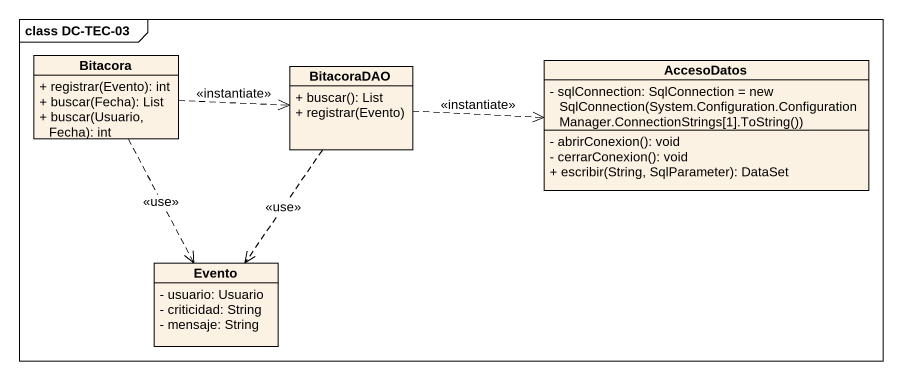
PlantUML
@startuml
mainframe class DC-TEC-03
hide circle
hide empty members
skinparam classAttributeIconSize 0
class Bitacora {
  + registrar(Evento): int
  + buscar(Fecha): List
  + buscar(Usuario, Fecha): int
}
class BitacoraDAO {
  + buscar(): List
  + registrar(Evento)
}
class AccesoDatos {
  {field} - sqlConnection: SqlConnection = new SqlConnection(System.Configuration.ConfigurationManager.ConnectionStrings[1].ToString())
  - abrirConexion(): void
  - cerrarConexion(): void
  + escribir(String, SqlParameter): DataSet
}
class Evento {
  - usuario: Usuario
  - criticidad: String
  - mensaje: String
}
Bitacora .right.> BitacoraDAO : <<instantiate>>
Bitacora ..> Evento : <<use>>
BitacoraDAO .right.> AccesoDatos : <<instantiate>>
BitacoraDAO ..> Evento : <<use>>
@enduml
